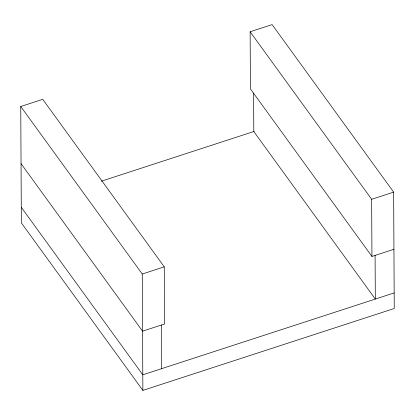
<?xml version="1.0" encoding="UTF-8"?>
<svg xmlns="http://www.w3.org/2000/svg" width="415" height="415" viewBox="0 0 415 415"><rect width="100%" height="100%" fill="white"/><g stroke="black" fill="none" stroke-linecap="round" stroke-linejoin="round"><path stroke-width="0.62" d="M393.939 249.28L371.944 256.444L250.427 88.919L250.126 31.773L272.121 24.61L393.643 192.129L394.25 308.506L142.879 390.391L21.357 222.871L20.75 106.494L42.745 99.33L164.262 266.85L164.563 324.001L142.568 331.165L21.051 163.64M101.369 181.189L254.167 131.42M20.75 106.494L142.267 274.019L164.262 266.85M250.126 31.773L371.648 199.299L393.643 192.129M394.167 292.923L142.796 374.807L21.279 207.282M375.087 255.422L375.316 299.065L253.798 131.539L253.596 93.033M371.648 199.299L371.944 256.444M161.419 325.023L161.648 368.665M142.267 274.019L142.879 390.391"/></g></svg>
